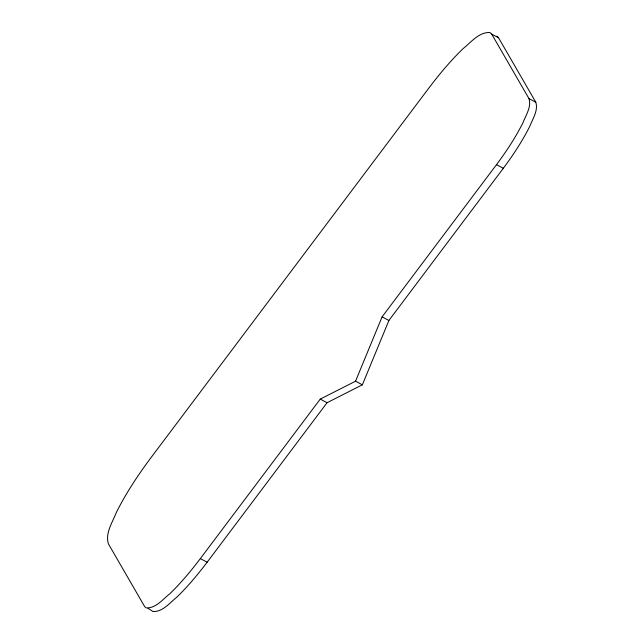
<?xml version="1.0" encoding="UTF-8"?>
<svg xmlns="http://www.w3.org/2000/svg" width="644" height="644" viewBox="0 0 644 644"><rect width="100%" height="100%" fill="white"/><g stroke="black" fill="none" stroke-linecap="round" stroke-linejoin="round"><path stroke-width="0.97" d="M355.544 381.2L382.085 316.856L496.5 164.671C506.361 151.421 515.514 137.575 522.928 122.795C525.826 115.284 531.63 106.92 528.99 98.629L491.702 34.124L489.979 32.546C479.007 31.846 471.054 42.359 463.165 48.55C450.567 60.753 439.313 74.269 428.727 88.236L150.632 458.134C137.816 475.344 125.926 493.328 116.298 512.535C112.539 522.292 104.996 533.151 108.433 543.922L144.602 606.487L146.124 607.888C155.84 608.5 162.876 599.194 169.863 593.712C181.02 582.917 190.978 570.946 200.348 558.59L320.253 399.103L355.544 381.2L362.363 384.806L388.904 320.471L503.318 168.285C513.179 155.027 522.332 141.189 529.746 126.401C532.636 118.89 538.448 110.535 535.808 102.235L498.52 37.738L496.798 36.153M148.007 608.29L152.942 611.494C162.658 612.114 169.694 602.808 176.681 597.326C187.831 586.523 197.788 574.561 207.167 562.204L327.072 402.717L362.363 384.806M491.702 34.124L498.52 37.738M528.99 98.629L535.808 102.235M496.5 164.671L503.318 168.285M382.085 316.856L388.904 320.471M320.253 399.103L327.072 402.717M200.348 558.59L207.167 562.204"/></g></svg>
